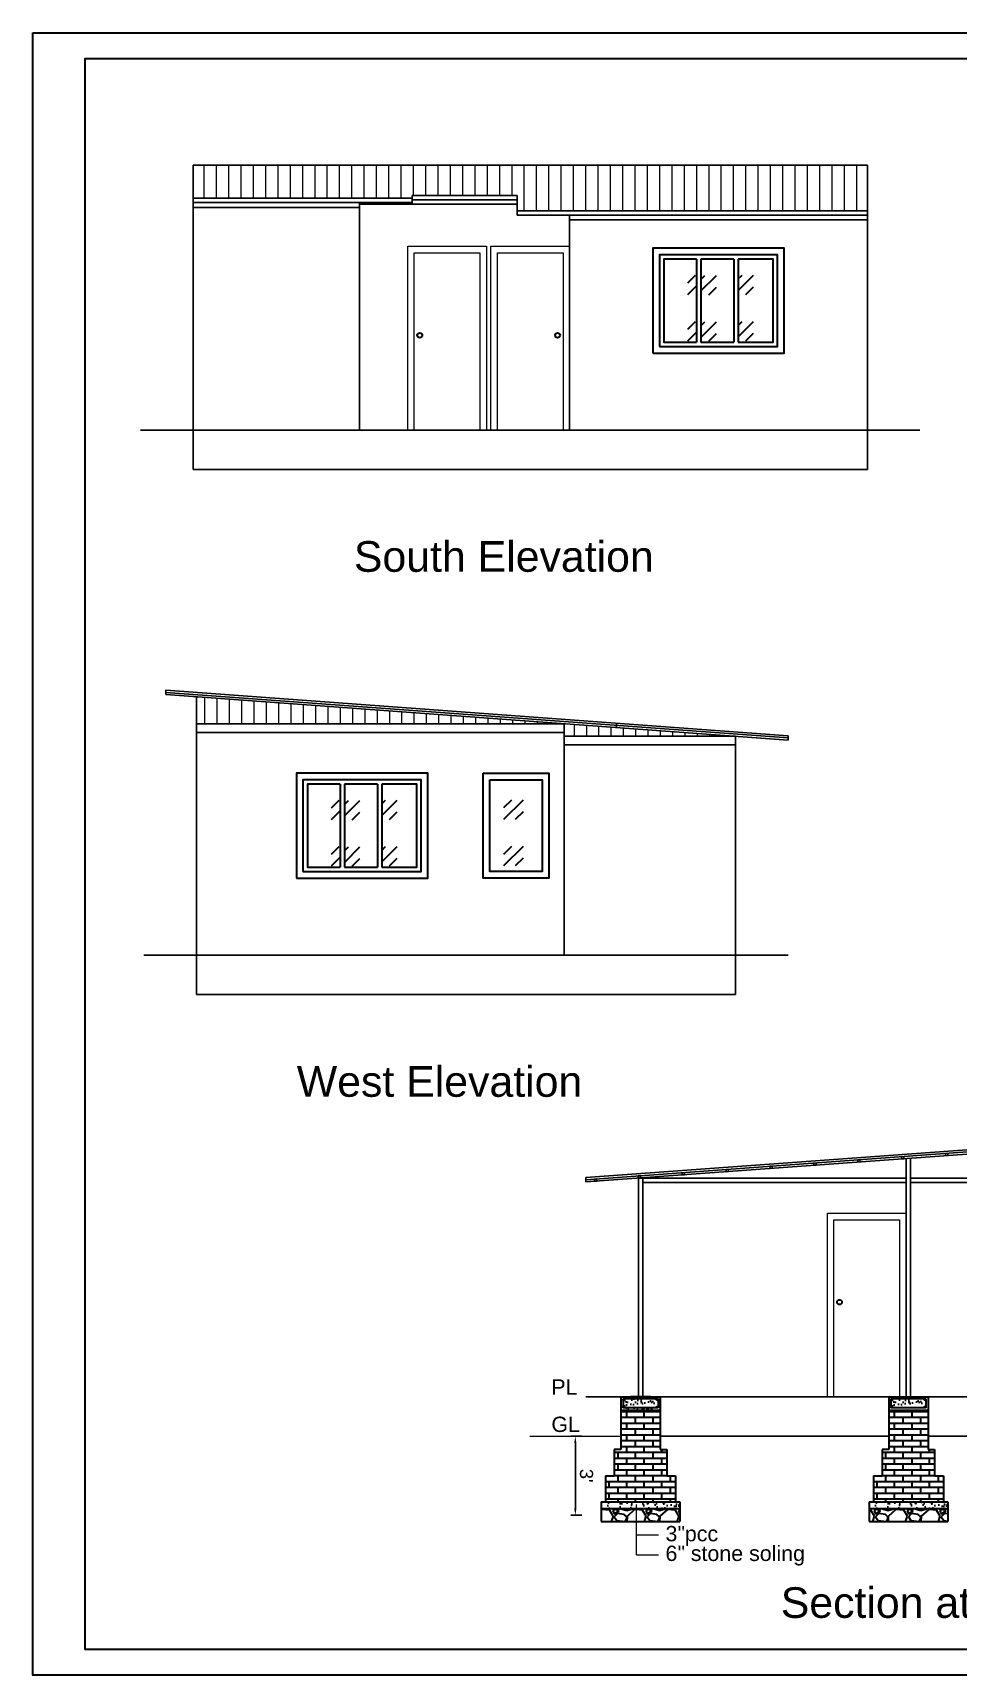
# Model space of a CAD drawing. Header units: inches. Extents: x 367408 to 389323, y -53247 to -41521.
# Drawn here: x 377763 to 378186, y -53247 to -52496 of the extents above; entities that cross this region are included whole.
import ezdxf

# ---------------------------------------------------------------- set-up
doc = ezdxf.new("R2010")
doc.units = ezdxf.units.IN
doc.header["$LTSCALE"] = 2
doc.header["$MEASUREMENT"] = 0
doc.header["$PDMODE"] = 34
doc.layers.get('0').update_dxf_attribs({"linetype": 'CONTINUOUS'})
doc.layers.get('DEFPOINTS').update_dxf_attribs({"color": 141, "linetype": 'CONTINUOUS'})
doc.layers.add('door', color=20, linetype='CONTINUOUS', lineweight=35)
doc.layers.add('steps', color=253, linetype='CONTINUOUS', lineweight=20)
doc.layers.add('Normal Wall', color=7, linetype='CONTINUOUS', lineweight=35, true_color=0xffaf89)
doc.styles.add('Lettring Text', font='arial.ttf')
doc.styles.get("Standard").update_dxf_attribs({"font": 'ARIALN.TTF'})
doc.dimstyles.new('Copy of Standard', dxfattribs={"dimtxt": 6, "dimasz": 2.875, "dimexe": 2, "dimexo": 4, "dimgap": 2, "dimtad": 1, "dimdec": 0, "dimrnd": 1, "dimzin": 0, "dimdsep": 46, "dimlunit": 4, "dimtxsty": 'Lettring Text', "dimcen": 0.1, "dimclrd": 7, "dimclre": 7, "dimclrt": 7, "dimazin": 0, "dimtfac": 0.645, "dimtdec": 0, "dimtmove": 1, "dimatfit": 0, "dimfxl": 3, "dimfxlon": 1, "dimtfillclr": 256, "dimtolj": 1, "dimtzin": 0, "dimlwd": -1, "dimlwe": -1, "dimarcsym": 2})
pattern_1 = [(45, (15549.775, -21962.834), (21.21320344, 0), [12.5, -17.5]), (45, (15555.078, -21962.834), (21.21320344, 0), [5, -25]), (45, (15549.775, -21957.53), (21.21320344, 0), [5, -25])]
pattern_2 = [(90, (-884.0033, -830.7557), (-5.625, 0), [])]
pattern_3 = [(45, (15386.931, -22202.756), (21.21320344, 0), [12.5, -17.5]), (45, (15392.234, -22202.756), (21.21320344, 0), [5, -25]), (45, (15386.931, -22197.453), (21.21320344, 0), [5, -25])]
pattern_4 = [(228.0127875, (16995.03, -22388.8295), (-120, -135), [2.01804, -199.7863207]), (184.96974073, (16993.68004, -22390.3295), (180, 15), [3.46302, -342.8388714]), (132.51044708, (16990.23, -22390.6295), (150, -165), [2.44182, -241.74048894]), (267.273689, (16984.38004, -22394.3795), (15, 300), [3.15357, -312.2033706]), (292.83365418, (16984.23004, -22397.5295), (-75, 180), [3.092325, -306.1405969]), (357.273689, (16985.43004, -22400.3795), (-300, 15), [3.15357, -312.2033706]), (37.69424047, (16988.58004, -22400.5295), (-195, -150), [4.170435, -412.87272823]), (72.25532837, (16991.88004, -22397.9795), (105, 330), [3.93732, -389.79482245]), (121.42956562, (16993.08004, -22394.2295), (-120, 195), [3.16425, -313.26109665]), (175.2363583, (16991.43, -22391.5295), (165, -15), [3.61248, -177.0114387]), (222.3974378, (16987.83004, -22391.2295), (-180, -165), [4.67172, -462.5006251]), (138.81407483, (16999.23, -22394.5295), (-105, 90), [1.594515, -157.8576722]), (171.4692344, (16998.03004, -22393.4795), (195, -30), [3.033555, -300.32267124]), (225, (16995.03, -22393.03), (-2e-15, -15), [2.121315, -19.09188844]), (203.1985905, (16993.98, -22391.2295), (75, 30), [1.14237, -113.0942266]), (291.8014095, (16992.93, -22391.6795), (-15, 45), [1.615545, -79.1619271]), (30.9637565, (16993.53, -22393.1795), (45, 30), [2.623935, -84.8403434]), (161.5650512, (16995.78, -22391.8295), (30, -15), [1.897365, -45.5367999]), (16.38954033, (16984.23, -22391.6795), (150, 45), [2.658, -263.1426772]), (70.34617594, (16986.78, -22390.9295), (-60, -165), [2.229915, -220.7611162]), (293.1985905, (16995.78, -22388.8295), (-30, 75), [2.284725, -111.9518716]), (343.61045967, (16996.68, -22390.9295), (-150, 45), [2.658, -263.1426772]), (339.4439548, (16984.23, -22400.9795), (-75, 30), [2.5632, -125.5968562]), (294.77514057, (16986.63, -22401.8795), (-75, 165), [2.14767, -212.61964595]), (66.8014095, (16995.93, -22403.8295), (30, 75), [2.284725, -111.9518716]), (17.35402464, (16996.83, -22401.7295), (-195, -60), [2.514465, -248.9313542]), (69.4439548, (16988.58, -22403.8295), (-30, -75), [1.2816, -126.8784562]), (101.3099325, (16995.03, -22403.8295), (-15, 60), [0.76485, -75.7204427]), (165.9637565, (16994.88, -22403.0795), (45, -15), [3.092325, -58.7542594]), (186.00900596, (16991.88004, -22402.3295), (150, 15), [2.86575, -283.7088476]), (303.6900675, (16993.53, -22394.5295), (-15, 30), [2.16333, -51.91993913]), (353.15722659, (16994.73004, -22396.3295), (255, -30), [3.77691, -373.91343936]), (60.9453959, (16998.48, -22396.7795), (-60, -105), [1.54434, -152.8901121]), (90, (16999.23, -22395.43), (-15, 15), [0.9, -14.1]), (120.25643716, (16991.58, -22401.8795), (60, -105), [2.08386, -206.30279984]), (48.0127875, (16990.53, -22400.0795), (120, 135), [4.03608, -197.7682807]), (0, (16993.23, -22397.08), (15, 15), [3.9, -11.1]), (325.30484647, (16997.13, -22397.0795), (150, -105), [2.37171, -234.7991145]), (254.0546041, (16999.08, -22398.4295), (-15, -60), [2.18403, -107.01761834]), (207.64597536, (16998.48004, -22400.5295), (-285, -150), [3.555975, -352.04211273]), (175.42607874, (16995.33004, -22402.1795), (-195, 15), [3.761985, -372.4361011])]
pattern_5 = [(50, (313712.397, 63392.525), (5.73808146, -0.50201708), [0.6, -6.6]), (355, (313712.397, 63392.525), (-1.11001067, 6.01753707), [0.48, -5.28]), (100.4514, (313712.8754, 63392.4834), (4.62807505, 5.51551634), [0.50992152, -5.6091369]), (46.1842, (313712.397, 63394.125), (8.5379284, -1.3241521), [0.9, -9.9]), (96.6356, (313713.109, 63394.015), (7.47730164, 7.79294297), [0.7648823, -8.413704]), (351.1842, (313712.397, 63394.125), (7.47729556, 7.7929488), [0.72, -7.92]), (21, (313713.197, 63393.725), (4.77525642, -3.22095113), [0.6, -6.6]), (326, (313713.197, 63393.725), (1.94652266, 5.80120036), [0.48, -5.28]), (71.4514, (313713.595, 63393.457), (6.72178103, 2.58024397), [0.50992152, -5.6091369]), (37.5, (313712.3972, 63392.5252), (0.097278843, 2.66315083), [0, -5.216, 0, -5.36, 0, -5.3]), (7.5, (313712.3972, 63392.5252), (2.1045563, 3.155293695), [0, -3.056, 0, -5.096, 0, -2.02]), (327.5, (313710.6132, 63392.5252), (4.27057949, -0.180438974), [0, -2, 0, -6.24, 0, -8.28]), (317.5, (313709.813, 63392.5252), (4.66548935, 0.80083986), [0, -2.6, 0, -4.144, 0, -5.88])]

# ---------------------------------------------------------------- blocks, each defined once
blk = doc.blocks.new('*D1382')
at = {"color": 7, "transparency": 16777216}
for p, q in [((378013.83, -53137.7), (378008.83, -53137.7)), ((378010.83, -53170.82), (378010.83, -53140.58)), ((378013.83, -53173.7), (378008.83, -53173.7))]:
    blk.add_line(p, q, dxfattribs=at)
at = {"color": 7, "linetype": 'ByBlock', "transparency": 16777216}
for points in [[(378011.31, -53140.58), (378010.35, -53140.58), (378010.83, -53137.7)], [(378011.31, -53170.82), (378010.35, -53170.82), (378010.83, -53173.7)]]:
    blk.add_solid(points, dxfattribs=at)
at = {"layer": 'DEFPOINTS', "color": 0, "linetype": 'ByBlock', "transparency": 16777216}
for p in [(378010.83, -53137.7), (378022.64, -53137.7), (378022.64, -53173.7)]:
    blk.add_point(p, dxfattribs=at)
at = {"color": 7, "linetype": 'ByBlock', "lineweight": 5, "transparency": 16777216, "insert": (378015.89, -53155.7), "char_height": 6, "attachment_point": 5, "rotation": 270.00118, "style": 'Lettring Text'}
blk.add_mtext("\\A1;3'", dxfattribs=at)

msp = doc.modelspace()

# ---------------------------------------------------------------- hatches: boundary and pattern name
at = {"layer": 'door', "ltscale": 0.5}
h = msp.add_hatch(dxfattribs=at)
h.set_pattern_fill('GOST_GLASS', color=256, scale=2.5)
h.set_pattern_definition(pattern_1)
h.paths.add_polyline_path([(378066.23, -52599.7), (378051.23, -52599.7), (378051.23, -52637.7), (378066.23, -52637.7)])
h = msp.add_hatch(dxfattribs=at)
h.set_pattern_fill('GOST_GLASS', color=256, scale=2.5)
h.set_pattern_definition([(45, (15532.775, -21963.019), (21.21320344, 0), [12.5, -17.5]), (45, (15538.078, -21963.019), (21.21320344, 0), [5, -25]), (45, (15532.775, -21957.715), (21.21320344, 0), [5, -25])])
h.paths.add_polyline_path([(378083.23, -52599.89), (378068.23, -52599.89), (378068.23, -52637.89), (378083.23, -52637.89)])
h = msp.add_hatch(dxfattribs=at)
h.set_pattern_fill('GOST_GLASS', color=256, scale=2.5)
h.set_pattern_definition(pattern_1)
h.paths.add_polyline_path([(378101.23, -52599.7), (378085.23, -52599.7), (378085.23, -52637.7), (378101.23, -52637.7)])
h = msp.add_hatch(dxfattribs=at)
h.set_pattern_fill('GOST_GLASS', color=256, scale=2.5)
h.set_pattern_definition(pattern_3)
h.paths.add_polyline_path([(377903.39, -52839.62), (377888.39, -52839.62), (377888.39, -52877.62), (377903.39, -52877.62)])
h = msp.add_hatch(dxfattribs=at)
h.set_pattern_fill('GOST_GLASS', color=256, scale=2.5)
h.set_pattern_definition([(45, (15369.931, -22202.941), (21.21320344, 0), [12.5, -17.5]), (45, (15375.234, -22202.941), (21.21320344, 0), [5, -25]), (45, (15369.931, -22197.638), (21.21320344, 0), [5, -25])])
h.paths.add_polyline_path([(377920.39, -52839.81), (377905.39, -52839.81), (377905.39, -52877.81), (377920.39, -52877.81)])
h = msp.add_hatch(dxfattribs=at)
h.set_pattern_fill('GOST_GLASS', color=256, scale=2.5)
h.set_pattern_definition(pattern_3)
h.paths.add_polyline_path([(377938.39, -52839.62), (377922.39, -52839.62), (377922.39, -52877.62), (377938.39, -52877.62)])
h = msp.add_hatch(dxfattribs=at)
h.set_pattern_fill('GOST_GLASS', color=256, scale=2.5)
h.set_pattern_definition([(45, (16123.389, -1922.805), (21.21320344, 0), [12.5, -17.5]), (45, (16128.692, -1922.805), (21.21320344, 0), [5, -25]), (45, (16123.389, -1917.501), (21.21320344, 0), [5, -25])])
h.paths.add_polyline_path([(377971.69, -52837.62), (377971.69, -52879.62), (377995.69, -52879.62), (377995.69, -52837.62)])
h = msp.add_hatch(dxfattribs=at)
h.set_pattern_fill('AR-CONC', color=256, scale=0.8, style=0)
h.set_pattern_definition(pattern_5)
h.paths.add_polyline_path([(378049.64, -53119.7), (378031.64, -53119.7), (378031.64, -53125.7), (378049.64, -53125.7), (378049.64, -53120.65)])
h.paths.add_polyline_path([(378048.64, -53120.65), (378048.64, -53124.7), (378032.64, -53124.7), (378032.64, -53120.65), (378032.95, -53120.65, -0.049683), (378033.01, -53120.65)], flags=16)
h.paths.add_polyline_path([(378048.64, -53120.98, -1), (378047.97, -53120.98, -1)], flags=0)
h.paths.add_polyline_path([(378048.64, -53124.36, -1), (378047.97, -53124.36, -1)], flags=16)
h.paths.add_polyline_path([(378033.31, -53124.36, -1), (378032.64, -53124.36, -1)], flags=16)
h = msp.add_hatch(dxfattribs=at)
h.set_pattern_fill('AR-CONC', color=256, scale=0.8, style=0)
h.set_pattern_definition(pattern_5)
h.paths.add_polyline_path([(378048.64, -53120.65), (378032.64, -53120.65), (378032.64, -53124.7), (378048.64, -53124.7)])
h = msp.add_hatch(color=256, dxfattribs=at)
h.paths.add_polyline_path([(378033.31, -53120.98, 0.385424), (378033.01, -53120.65), (378032.95, -53120.65, 0.385424), (378032.64, -53120.98, 1)])
h.paths.add_polyline_path([(378032.64, -53124.36, 1), (378033.31, -53124.36, 1)])
h.paths.add_polyline_path([(378047.97, -53120.98, 1), (378048.64, -53120.98, 1)])
h.paths.add_polyline_path([(378047.97, -53124.36, 1), (378048.64, -53124.36, 1)])
h = msp.add_hatch(dxfattribs=at)
h.set_pattern_fill('AR-CONC', color=256, scale=0.8, style=0)
h.set_pattern_definition([(50, (313834.7385, 63392.525), (5.73808146, -0.50201708), [0.6, -6.6]), (355, (313834.7385, 63392.525), (-1.11001067, 6.01753707), [0.48, -5.28]), (100.4514, (313835.2167, 63392.4834), (4.62807505, 5.51551634), [0.50992152, -5.6091369]), (46.1842, (313834.7385, 63394.125), (8.5379284, -1.3241521), [0.9, -9.9]), (96.6356, (313835.45, 63394.015), (7.47730164, 7.79294297), [0.7648823, -8.413704]), (351.1842, (313834.7385, 63394.125), (7.47729556, 7.7929488), [0.72, -7.92]), (21, (313835.5385, 63393.725), (4.77525642, -3.22095113), [0.6, -6.6]), (326, (313835.5385, 63393.725), (1.94652266, 5.80120036), [0.48, -5.28]), (71.4514, (313835.9365, 63393.457), (6.72178103, 2.58024397), [0.50992152, -5.6091369]), (37.5, (313834.7385, 63392.5252), (0.097278843, 2.66315083), [0, -5.216, 0, -5.36, 0, -5.3]), (7.5, (313834.7385, 63392.5252), (2.1045563, 3.155293695), [0, -3.056, 0, -5.096, 0, -2.02]), (327.5, (313832.9545, 63392.5252), (4.27057949, -0.180438974), [0, -2, 0, -6.24, 0, -8.28]), (317.5, (313832.1545, 63392.5252), (4.66548935, 0.80083986), [0, -2.6, 0, -4.144, 0, -5.88])])
h.paths.add_polyline_path([(378170.99, -53120.65), (378154.99, -53120.65), (378154.99, -53124.7), (378170.99, -53124.7)])
h = msp.add_hatch(color=256, dxfattribs=at)
h.paths.add_polyline_path([(378155.65, -53120.98, 0.385424), (378155.35, -53120.65), (378155.29, -53120.65, 0.385424), (378154.99, -53120.98, 1)])
h.paths.add_polyline_path([(378154.99, -53124.36, 1), (378155.65, -53124.36, 1)])
h.paths.add_polyline_path([(378170.31, -53120.98, 1), (378170.98, -53120.98, 1)])
h.paths.add_polyline_path([(378170.32, -53124.36, 1), (378170.99, -53124.36, 1)])
at = {"layer": 'door', "ltscale": 0.5, "transparency": 33554648}
h = msp.add_hatch(dxfattribs=at)
h.set_pattern_fill('AR-BRSTD', color=256)
h.set_pattern_definition([(0, (222638.3232, -26232.2691), (0, 2.667), []), (90, (222638.323, -26232.269), (-4, 2.667), [2.667, -2.667])])
h.paths.add_polyline_path([(378049.64, -53125.7), (378031.64, -53125.7), (378031.64, -53143.7), (378049.64, -53143.7)])
h.paths.add_polyline_path([(378052.64, -53143.7), (378028.64, -53143.7), (378028.64, -53155.7), (378049.64, -53155.7), (378052.64, -53155.7)])
h.paths.add_polyline_path([(378056.64, -53155.7), (378049.64, -53155.7), (378028.64, -53155.7), (378024.64, -53155.7), (378024.64, -53167.7), (378056.64, -53167.7)])
h = msp.add_hatch(dxfattribs=at)
h.set_pattern_fill('AR-BRSTD', color=256)
h.set_pattern_definition([(0, (222760.6645, -26232.2691), (0, 2.667), []), (90, (222760.6645, -26232.269), (-4, 2.667), [2.667, -2.667])])
h.paths.add_polyline_path([(378171.99, -53125.7), (378153.99, -53125.7), (378153.99, -53143.7), (378171.99, -53143.7)])
h.paths.add_polyline_path([(378174.99, -53143.7), (378150.99, -53143.7), (378150.99, -53155.7), (378171.99, -53155.7), (378174.99, -53155.7)])
h.paths.add_polyline_path([(378178.99, -53155.7), (378171.99, -53155.7), (378150.99, -53155.7), (378146.99, -53155.7), (378146.99, -53167.7), (378178.99, -53167.7)])
at = {"layer": 'door', "ltscale": 0.5}
h = msp.add_hatch(dxfattribs=at)
h.set_pattern_fill('AR-CONC', color=256, style=0)
h.set_pattern_definition([(50, (373272.9046, 15275.184), (7.17260183, -0.62752135), [0.75, -8.25]), (355, (373272.905, 15275.184), (-1.3875133, 7.5219213), [0.6, -6.6]), (100.4514, (373273.5023, 15275.1316), (5.7850938, 6.8943954), [0.6374019, -7.0114211]), (46.1842, (373272.905, 15277.184), (10.6724105, -1.6551901), [1.125, -12.375]), (96.6356, (373273.794, 15277.046), (9.346627, 9.7411787), [0.9561029, -10.51713]), (351.1842, (373272.905, 15277.184), (9.3466195, 9.741186), [0.9, -9.9]), (21, (373273.9046, 15276.684), (5.9690705, -4.0261889), [0.75, -8.25]), (326, (373273.905, 15276.684), (2.4331533, 7.25150045), [0.6, -6.6]), (71.4514, (373274.402, 15276.3484), (8.4022263, 3.225305), [0.6374019, -7.0114211]), (37.5, (373272.9046, 15275.184), (0.12159855, 3.32893854), [0, -6.52, 0, -6.7, 0, -6.625]), (7.5, (373272.9046, 15275.184), (2.63069537, 3.94411712), [0, -3.82, 0, -6.37, 0, -2.525]), (327.5, (373270.6746, 15275.184), (5.33822436, -0.22554872), [0, -2.5, 0, -7.8, 0, -10.35]), (317.5, (373269.6746, 15275.184), (5.8318617, 1.00104982), [0, -3.25, 0, -5.18, 0, -7.35])])
h.paths.add_polyline_path([(378058.64, -53167.7), (378022.64, -53167.7), (378022.64, -53170.7), (378058.64, -53170.7)])
at = {"layer": 'door', "ltscale": 0.5, "transparency": 33554648}
h = msp.add_hatch(dxfattribs=at)
h.set_pattern_fill('GRAVEL', color=256, scale=15)
h.set_pattern_definition(pattern_4)
h.paths.add_polyline_path([(378038.79, -53170.7), (378022.64, -53170.7), (378022.64, -53176.7), (378038.79, -53176.7)])
h = msp.add_hatch(dxfattribs=at)
h.set_pattern_fill('GRAVEL', color=256, scale=15)
h.set_pattern_definition(pattern_4)
h.paths.add_polyline_path([(378058.64, -53176.7), (378058.64, -53170.7), (378038.79, -53170.7), (378038.79, -53176.7)])
at = {"layer": 'door', "ltscale": 0.5}
h = msp.add_hatch(dxfattribs=at)
h.set_pattern_fill('AR-CONC', color=256, style=0)
h.set_pattern_definition([(50, (373395.246, 15275.184), (7.17260183, -0.62752135), [0.75, -8.25]), (355, (373395.246, 15275.184), (-1.3875133, 7.5219213), [0.6, -6.6]), (100.4514, (373395.844, 15275.1316), (5.7850938, 6.8943954), [0.6374019, -7.0114211]), (46.1842, (373395.246, 15277.184), (10.6724105, -1.6551901), [1.125, -12.375]), (96.6356, (373396.135, 15277.046), (9.346627, 9.7411787), [0.9561029, -10.51713]), (351.1842, (373395.246, 15277.184), (9.3466195, 9.741186), [0.9, -9.9]), (21, (373396.246, 15276.684), (5.9690705, -4.0261889), [0.75, -8.25]), (326, (373396.246, 15276.684), (2.4331533, 7.25150045), [0.6, -6.6]), (71.4514, (373396.7434, 15276.3484), (8.4022263, 3.225305), [0.6374019, -7.0114211]), (37.5, (373395.246, 15275.184), (0.12159855, 3.32893854), [0, -6.52, 0, -6.7, 0, -6.625]), (7.5, (373395.246, 15275.184), (2.63069537, 3.94411712), [0, -3.82, 0, -6.37, 0, -2.525]), (327.5, (373393.016, 15275.184), (5.33822436, -0.22554872), [0, -2.5, 0, -7.8, 0, -10.35]), (317.5, (373392.016, 15275.184), (5.8318617, 1.00104982), [0, -3.25, 0, -5.18, 0, -7.35])])
h.paths.add_polyline_path([(378180.99, -53167.7), (378144.99, -53167.7), (378144.99, -53170.7), (378180.99, -53170.7)])
at = {"layer": 'door', "ltscale": 0.5, "transparency": 33554648}
h = msp.add_hatch(dxfattribs=at)
h.set_pattern_fill('GRAVEL', color=256, scale=15)
h.set_pattern_definition([(228.0127875, (16964.3714, -22388.8295), (-120, -135), [2.01804, -199.7863207]), (184.96974073, (16963.0214, -22390.3295), (180, 15), [3.46302, -342.8388714]), (132.51044708, (16959.5714, -22390.6295), (150, -165), [2.44182, -241.74048894]), (267.273689, (16953.7214, -22394.3795), (15, 300), [3.15357, -312.2033706]), (292.83365418, (16953.5714, -22397.5295), (-75, 180), [3.092325, -306.1405969]), (357.273689, (16954.7714, -22400.3795), (-300, 15), [3.15357, -312.2033706]), (37.69424047, (16957.9214, -22400.5295), (-195, -150), [4.170435, -412.87272823]), (72.25532837, (16961.2214, -22397.9795), (105, 330), [3.93732, -389.79482245]), (121.42956562, (16962.4214, -22394.2295), (-120, 195), [3.16425, -313.26109665]), (175.2363583, (16960.7714, -22391.5295), (165, -15), [3.61248, -177.0114387]), (222.3974378, (16957.1714, -22391.2295), (-180, -165), [4.67172, -462.5006251]), (138.81407483, (16968.5714, -22394.5295), (-105, 90), [1.594515, -157.8576722]), (171.4692344, (16967.3714, -22393.4795), (195, -30), [3.033555, -300.32267124]), (225, (16964.371, -22393.03), (-2e-15, -15), [2.121315, -19.09188844]), (203.1985905, (16963.3214, -22391.2295), (75, 30), [1.14237, -113.0942266]), (291.8014095, (16962.2714, -22391.6795), (-15, 45), [1.615545, -79.1619271]), (30.9637565, (16962.8714, -22393.1795), (45, 30), [2.623935, -84.8403434]), (161.5650512, (16965.1214, -22391.8295), (30, -15), [1.897365, -45.5367999]), (16.38954033, (16953.5714, -22391.6795), (150, 45), [2.658, -263.1426772]), (70.34617594, (16956.1214, -22390.9295), (-60, -165), [2.229915, -220.7611162]), (293.1985905, (16965.1214, -22388.8295), (-30, 75), [2.284725, -111.9518716]), (343.61045967, (16966.0214, -22390.9295), (-150, 45), [2.658, -263.1426772]), (339.4439548, (16953.5714, -22400.9795), (-75, 30), [2.5632, -125.5968562]), (294.77514057, (16955.9714, -22401.8795), (-75, 165), [2.14767, -212.61964595]), (66.8014095, (16965.2714, -22403.8295), (30, 75), [2.284725, -111.9518716]), (17.35402464, (16966.1714, -22401.7295), (-195, -60), [2.514465, -248.9313542]), (69.4439548, (16957.9214, -22403.8295), (-30, -75), [1.2816, -126.8784562]), (101.3099325, (16964.3714, -22403.8295), (-15, 60), [0.76485, -75.7204427]), (165.9637565, (16964.2214, -22403.0795), (45, -15), [3.092325, -58.7542594]), (186.00900596, (16961.2214, -22402.3295), (150, 15), [2.86575, -283.7088476]), (303.6900675, (16962.8714, -22394.5295), (-15, 30), [2.16333, -51.91993913]), (353.15722659, (16964.0714, -22396.3295), (255, -30), [3.77691, -373.91343936]), (60.9453959, (16967.8214, -22396.7795), (-60, -105), [1.54434, -152.8901121]), (90, (16968.571, -22395.43), (-15, 15), [0.9, -14.1]), (120.25643716, (16960.9214, -22401.8795), (60, -105), [2.08386, -206.30279984]), (48.0127875, (16959.8714, -22400.0795), (120, 135), [4.03608, -197.7682807]), (0, (16962.571, -22397.08), (15, 15), [3.9, -11.1]), (325.30484647, (16966.4714, -22397.0795), (150, -105), [2.37171, -234.7991145]), (254.0546041, (16968.4214, -22398.4295), (-15, -60), [2.18403, -107.01761834]), (207.64597536, (16967.8214, -22400.5295), (-285, -150), [3.555975, -352.04211273]), (175.42607874, (16964.6714, -22402.1795), (-195, 15), [3.761985, -372.4361011])])
h.paths.add_polyline_path([(378180.99, -53170.7), (378144.99, -53170.7), (378144.99, -53176.7), (378180.99, -53176.7)])
at = {"layer": 'steps', "ltscale": 0.3}
h = msp.add_hatch(dxfattribs=at)
h.set_pattern_fill('ANSI31', scale=45, angle=45)
h.set_pattern_definition([(90, (454.39, -590.833), (-5.625, 0), [])])
h.paths.add_polyline_path([(378144.23, -52556.81), (377836.23, -52556.81), (377836.23, -52571.87), (377936.23, -52571.87), (377936.23, -52570.65), (377984.23, -52570.65), (377984.23, -52577.59), (378144.23, -52577.59)])
h = msp.add_hatch(dxfattribs=at)
h.set_pattern_fill('ANSI31', scale=45, angle=45)
h.set_pattern_definition(pattern_2)
h.paths.add_polyline_path([(377837.69, -52799.76), (377837.69, -52812.04), (378005.69, -52812.04)])
h = msp.add_hatch(dxfattribs=at)
h.set_pattern_fill('ANSI31', scale=45, angle=45)
h.set_pattern_definition(pattern_2)
h.paths.add_polyline_path([(378005.69, -52812.04), (378005.69, -52817.76), (378084.03, -52817.76)])

# ---------------------------------------------------------------- linework, layer by layer
at = {"ltscale": 0.5}
for p, q in [((377836.23, -52556.81), (378144.23, -52556.81)), ((377836.23, -52677.84), (377836.23, -52556.81)), ((378144.23, -52677.84), (378144.23, -52556.81)), ((377936.23, -52571.87), (377836.23, -52571.87)), ((377936.23, -52573.87), (377836.23, -52573.87)), ((377912.23, -52677.84), (377912.23, -52573.87)), ((377936.23, -52570.65), (377984.23, -52570.65)), ((377936.23, -52574.65), (377936.23, -52570.65)), ((377936.23, -52572.65), (377984.23, -52572.65)), ((377984.23, -52579.59), (377984.23, -52570.65)), ((377836.23, -52576.11), (377912.23, -52576.11)), ((377912.23, -52574.65), (377984.23, -52574.65)), ((377984.23, -52577.59), (378144.23, -52577.59)), ((377984.23, -52579.59), (378144.23, -52579.59)), ((378008.23, -52677.84), (378008.23, -52579.59)), ((378008.23, -52581.84), (378144.23, -52581.84)), ((377836.23, -52677.84), (377812.23, -52677.84)), ((377836.23, -52677.84), (378144.23, -52677.84)), ((377836.23, -52677.84), (377836.23, -52695.84)), ((378144.23, -52695.84), (378144.23, -52677.84)), ((378144.23, -52677.84), (378168.23, -52677.84)), ((377836.23, -52695.84), (378144.23, -52695.84)), ((377823.69, -52796.73), (378108.03, -52817.51)), ((377823.69, -52798.74), (377823.69, -52796.73)), ((377823.69, -52797.73), (378108.03, -52818.51)), ((377823.69, -52798.74), (378108.03, -52819.51)), ((377837.69, -52917.76), (377837.69, -52799.76)), ((378005.69, -52812.04), (377837.69, -52812.04)), ((378005.69, -52917.76), (378005.69, -52812.04)), ((378029.69, -52813.79), (378029.69, -52811.78)), ((378005.69, -52816.04), (377837.69, -52816.04)), ((378084.03, -52817.76), (378005.69, -52817.76)), ((378084.03, -52821.76), (378005.69, -52821.76)), ((378084.03, -52817.76), (378084.03, -52917.76)), ((378108.03, -52819.51), (378108.03, -52817.51)), ((377837.69, -52917.76), (377813.69, -52917.76)), ((378084.03, -52917.76), (377837.69, -52917.76)), ((377837.69, -52935.76), (377837.69, -52917.76)), ((378084.03, -52917.76), (378108.03, -52917.76)), ((378084.03, -52917.76), (378084.03, -52935.76)), ((378084.03, -52935.76), (377837.69, -52935.76)), ((378299.99, -52998.67), (378015.64, -53019.45)), ((378299.99, -52999.67), (378015.64, -53020.45)), ((378299.99, -53000.67), (378015.64, -53021.45)), ((378161.99, -53119.7), (378161.99, -53010.76)), ((378163.99, -53010.61), (378163.99, -53119.7)), ((378015.64, -53021.45), (378015.64, -53019.45)), ((378039.64, -53019.7), (378161.99, -53019.7)), ((378039.64, -53019.7), (378039.64, -53119.7)), ((378041.64, -53019.55), (378041.64, -53119.7)), ((378041.64, -53021.7), (378161.99, -53021.7)), ((378163.99, -53019.7), (378283.99, -53019.7)), ((378163.99, -53021.7), (378283.99, -53021.7)), ((378039.64, -53119.7), (378015.64, -53119.7)), ((378039.64, -53119.7), (378285.99, -53119.7)), ((378039.64, -53119.7), (378041.64, -53119.7)), ((378161.99, -53119.7), (378163.99, -53119.7)), ((378049.64, -53137.7), (378153.99, -53137.7)), ((378171.99, -53137.7), (378275.99, -53137.7))]:
    msp.add_line(p, q, dxfattribs=at)
at = {"color": 7, "linetype": 'ByBlock', "lineweight": 5, "ltscale": 10}
msp.add_line((377990.01, -53137.7), (378031.64, -53137.7), dxfattribs=at)
at = {"color": 7, "linetype": 'ByBlock', "lineweight": 5}
for p, q in [((378038.79, -53191.86), (378038.79, -53168.8)), ((378038.79, -53182.77), (378048.79, -53182.77)), ((378038.79, -53191.86), (378048.79, -53191.86))]:
    msp.add_line(p, q, dxfattribs=at)
at = {"ltscale": 0.5}
for points in [[(378179.96, -53008.44), (378180.95, -53008.37), (378181.03, -53009.37), (378180.03, -53009.44)], [(378059.63, -53017.23), (378060.62, -53017.16), (378060.7, -53018.16), (378059.7, -53018.23)], [(378079.68, -53015.77), (378080.68, -53015.7), (378080.75, -53016.69), (378079.75, -53016.77)], [(378099.74, -53014.3), (378100.73, -53014.23), (378100.81, -53015.23), (378099.81, -53015.3)], [(378119.79, -53012.84), (378120.79, -53012.76), (378120.86, -53013.76), (378119.86, -53013.84)], [(378139.85, -53011.37), (378140.84, -53011.3), (378140.92, -53012.3), (378139.92, -53012.37)], [(378159.9, -53009.91), (378160.9, -53009.83), (378160.97, -53010.83), (378159.98, -53010.9)], [(378019.52, -53020.16), (378020.51, -53020.09), (378020.59, -53021.09), (378019.59, -53021.16)], [(378039.57, -53018.7), (378040.57, -53018.63), (378040.64, -53019.62), (378039.64, -53019.7)]]:
    msp.add_lwpolyline(points, close=True, dxfattribs=at)
at = {"layer": 'door', "ltscale": 0.5}
for p, q in [((378066.23, -52599.7), (378066.23, -52637.7)), ((378068.23, -52599.7), (378068.23, -52637.7)), ((378083.23, -52599.7), (378083.23, -52637.7)), ((378085.23, -52599.7), (378085.23, -52637.7)), ((377903.39, -52839.62), (377903.39, -52877.62)), ((377905.39, -52839.62), (377905.39, -52877.62)), ((377920.39, -52839.62), (377920.39, -52877.62)), ((377922.39, -52839.62), (377922.39, -52877.62)), ((378031.64, -53119.7), (378049.64, -53119.7)), ((378031.64, -53119.7), (378031.64, -53143.7)), ((378048.64, -53120.65), (378032.64, -53120.65)), ((378032.64, -53120.65), (378032.64, -53124.7)), ((378036.14, -53119.7), (378045.14, -53119.7)), ((378036.14, -53119.7), (378045.14, -53119.7)), ((378045.14, -53119.7), (378036.14, -53119.7)), ((378036.14, -53119.7), (378045.14, -53119.7)), ((378048.14, -53120.65), (378047.64, -53121.29)), ((378048.64, -53121.09), (378048.14, -53121.75)), ((378048.64, -53120.65), (378048.64, -53124.7)), ((378049.64, -53119.7), (378049.64, -53143.7)), ((378153.99, -53119.7), (378171.99, -53119.7)), ((378153.99, -53119.7), (378153.99, -53143.7)), ((378170.99, -53120.65), (378154.99, -53120.65)), ((378154.99, -53120.65), (378154.99, -53124.7)), ((378170.48, -53120.65), (378169.98, -53121.29)), ((378170.99, -53121.09), (378170.48, -53121.75)), ((378170.99, -53120.65), (378170.99, -53124.7)), ((378171.99, -53119.7), (378171.99, -53143.7)), ((378031.64, -53125.7), (378049.64, -53125.7)), ((378048.64, -53124.7), (378032.64, -53124.7)), ((378153.99, -53125.7), (378171.99, -53125.7)), ((378170.99, -53124.7), (378154.99, -53124.7)), ((378028.64, -53143.7), (378028.64, -53155.7)), ((378031.64, -53143.7), (378028.64, -53143.7)), ((378049.64, -53143.7), (378052.64, -53143.7)), ((378052.64, -53143.7), (378052.64, -53155.7)), ((378150.99, -53143.7), (378150.99, -53155.7)), ((378153.99, -53143.7), (378150.99, -53143.7)), ((378171.99, -53143.7), (378174.99, -53143.7)), ((378174.99, -53143.7), (378174.99, -53155.7)), ((378024.64, -53155.7), (378028.64, -53155.7)), ((378024.64, -53155.7), (378024.64, -53167.7)), ((378052.64, -53155.7), (378056.64, -53155.7)), ((378056.64, -53155.7), (378056.64, -53167.7)), ((378146.99, -53155.7), (378150.99, -53155.7)), ((378146.99, -53155.7), (378146.99, -53167.7)), ((378174.99, -53155.7), (378178.99, -53155.7)), ((378178.99, -53155.7), (378178.99, -53167.7)), ((378022.64, -53167.7), (378058.64, -53167.7)), ((378022.64, -53167.7), (378022.64, -53176.7)), ((378022.64, -53170.7), (378058.64, -53170.7)), ((378058.64, -53167.7), (378058.64, -53176.7)), ((378144.99, -53167.7), (378180.99, -53167.7)), ((378144.99, -53167.7), (378144.99, -53176.7)), ((378144.99, -53170.7), (378180.99, -53170.7)), ((378180.99, -53167.7), (378180.99, -53176.7)), ((378022.64, -53176.7), (378058.64, -53176.7)), ((378144.99, -53176.7), (378180.99, -53176.7))]:
    msp.add_line(p, q, dxfattribs=at)
for points in [[(378046.23, -52642.7), (378106.23, -52642.7), (378106.23, -52594.7), (378046.23, -52594.7)], [(378049.23, -52639.7), (378103.23, -52639.7), (378103.23, -52597.7), (378049.23, -52597.7)], [(377883.39, -52882.62), (377943.39, -52882.62), (377943.39, -52834.62), (377883.39, -52834.62)], [(377968.69, -52834.62), (377998.69, -52834.62), (377998.69, -52882.62), (377968.69, -52882.62)], [(377886.39, -52879.62), (377940.39, -52879.62), (377940.39, -52837.62), (377886.39, -52837.62)], [(377971.69, -52837.62), (377995.69, -52837.62), (377995.69, -52879.62), (377971.69, -52879.62)]]:
    msp.add_lwpolyline(points, close=True, dxfattribs=at)
for points in [[(378066.23, -52599.7), (378051.23, -52599.7), (378051.23, -52637.7), (378066.23, -52637.7)], [(378083.23, -52599.7), (378068.23, -52599.7)], [(378085.23, -52637.7), (378101.23, -52637.7), (378101.23, -52599.7), (378085.23, -52599.7)], [(378068.23, -52637.7), (378083.23, -52637.7)], [(377903.39, -52839.62), (377888.39, -52839.62), (377888.39, -52877.62), (377903.39, -52877.62)], [(377920.39, -52839.62), (377905.39, -52839.62)], [(377922.39, -52877.62), (377938.39, -52877.62), (377938.39, -52839.62), (377922.39, -52839.62)], [(377905.39, -52877.62), (377920.39, -52877.62)]]:
    msp.add_lwpolyline(points, dxfattribs=at)
for centre, radius in [((377939.75, -52634.53), 1.12), ((378002.72, -52634.53), 1.12), ((378131.5, -53076.39), 1.12), ((378032.98, -53120.98), 0.335), ((378048.3, -53120.98), 0.335), ((378155.32, -53120.98), 0.335), ((378170.64, -53120.98), 0.335), ((378032.98, -53124.36), 0.335), ((378048.31, -53124.36), 0.335), ((378155.32, -53124.36), 0.335), ((378170.65, -53124.36), 0.335)]:
    msp.add_circle(centre, radius, dxfattribs=at)
at = {"layer": 'Normal Wall'}
for points in [[(377762.98, -52496.32), (378820.99, -52496.32), (378820.99, -53246.85), (377762.98, -53246.85)], [(377762.98, -52496.32), (378820.99, -52496.32), (378820.99, -53246.85), (377762.98, -53246.85)], [(378809.08, -52508.23), (377786.8, -52508.23), (377786.8, -53234.94), (378809.08, -53234.94)], [(378809.08, -52508.23), (377786.8, -52508.23), (377786.8, -53234.94), (378809.08, -53234.94)]]:
    msp.add_lwpolyline(points, close=True, dxfattribs=at)
at = {"layer": 'steps', "color": 7, "ltscale": 0.3}
for p, q in [((377934.23, -52677.84), (377934.23, -52593.84)), ((377934.23, -52593.84), (377970.23, -52593.84)), ((377937.23, -52677.84), (377937.23, -52596.84)), ((377937.23, -52596.84), (377967.23, -52596.84)), ((377967.23, -52596.84), (377967.23, -52677.84)), ((377970.23, -52593.84), (377970.23, -52677.84)), ((377972.23, -52677.84), (377972.23, -52593.84)), ((377972.23, -52593.84), (378008.23, -52593.84)), ((377975.23, -52677.84), (377975.23, -52596.84)), ((377975.23, -52596.84), (378005.23, -52596.84)), ((378005.23, -52596.84), (378005.23, -52677.84)), ((378008.23, -52593.84), (378008.23, -52677.84)), ((378125.99, -53119.7), (378125.99, -53035.7)), ((378125.99, -53035.7), (378161.99, -53035.7)), ((378128.99, -53119.7), (378128.99, -53038.7)), ((378128.99, -53038.7), (378158.99, -53038.7)), ((378158.99, -53038.7), (378158.99, -53119.7)), ((378161.99, -53035.7), (378161.99, -53119.7))]:
    msp.add_line(p, q, dxfattribs=at)

# ---------------------------------------------------------------- texts
at = {"color": 7, "linetype": 'ByBlock', "lineweight": 5}
for s, insert, char_height, width, attachment_point in [('{\\fArial CE|b0|i0|c0|p34;South Elevation}', (377978.15, -52735.72), 14, 235.547, 5), ('{\\fArial CE|b0|i0|c0|p34;West Elevation}', (377948.78, -52975.64), 14, 235.547, 5), ('{\\fArial CE|b0|i0|c0|p34;PL}', (377999.87, -53111.66), 7, 174.1012, 1), ('{\\fArial CE|b0|i0|c0|p34;GL}', (377999.87, -53128.72), 7, 174.1012, 1), ("{\\fArial CE|b0|i0|c238|p34;3'}'{\\fArial CE|b0|i0|c238|p34;pcc}", (378052.01, -53178.68), 7, 174.1012, 1), ("{\\fArial CE|b0|i0|c0|p34;6\\fArial CE|b0|i0|c238|p34;'}'{\\fArial CE|b0|i0|c238|p34; \\fArial CE|b0|i0|c0|p34;stone\\fArial CE|b0|i0|c238|p34; soling}", (378052.01, -53187.68), 7, 174.1012, 1), ('{\\fArial CE|b0|i0|c0|p34;Section at A-A}', (378167.17, -53213.78), 14, 235.547, 5)]:
    msp.add_mtext(s, dxfattribs=dict(at, insert=insert, char_height=char_height, width=width, attachment_point=attachment_point))

# ---------------------------------------------------------------- dimensions: what is measured, and where the dimension line sits
dim = msp.add_aligned_dim(p1=(378022.64, -53173.7), p2=(378022.64, -53137.7), distance=11.82, dimstyle='Copy of Standard', dxfattribs=at)
dim.commit()
dim.dimension.update_dxf_attribs({"geometry": '*D1382', "text_midpoint": (378015.89, -53155.7)})

doc.saveas('drawing.dxf')
